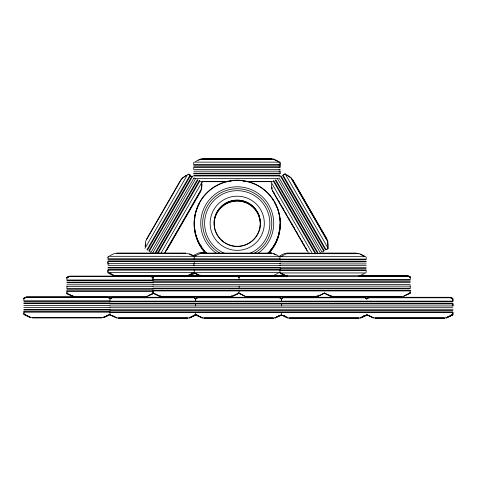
<?xml version="1.0" encoding="UTF-8"?>
<svg xmlns="http://www.w3.org/2000/svg" width="477" height="477" viewBox="0 0 477 477"><rect width="100%" height="100%" fill="white"/><g stroke="black" fill="none" stroke-linecap="round" stroke-linejoin="round"><path stroke-width="0.72" d="M145.145 246.692L145.551 241.44L182.029 178.267L186.37 175.286M145.586 245.923L145.747 243.974M201.646 184.104L201.24 189.357L164.768 252.536M202.033 183.985L201.628 189.238L165.149 252.416M23.85 298.888L23.868 298.232M66.923 277.441L66.905 279.999L153.099 279.999L153.028 277.781L151.239 276.875M66.905 278.097L67.06 277.161L68.766 276.386M107.85 257.491L108.118 256.942M152.831 277.22L152.932 279.546L410.244 279.546L410.226 276.994M153.081 293.456L153.099 293.128L159.551 296.175L160.791 296.175M410.226 293.003L410.244 292.347M452.751 313.938L452.482 314.975L446.132 317.926M23.868 298.727L24.118 298.179L25.71 297.505M66.923 277.936L66.977 277.62M153.028 277.292L153.099 277.769L153.093 277.203M153.081 293.128L152.831 293.51M195.457 298.745L197.299 297.684M195.457 298.912L197.299 297.851M281.013 298.912L282.855 297.851M366.569 298.912L366.819 298.363L368.411 297.684M366.569 299.073L368.411 298.012M410.226 292.514L409.976 293.063M452.733 314.104L452.482 314.486M452.733 314.265L452.482 314.814L446.132 317.76M146.26 239.615L180.801 179.787M181.695 179.394L182.411 178.148L186.757 175.166M144.93 248.41L187.753 174.242M146.916 249.865L190.007 175.232L188.361 174.284M189.822 176.096L190.395 175.113L188.439 174.069M147.465 250.181L190.556 175.548M190.371 176.412L190.943 175.435M148.782 250.944L191.873 176.311M191.688 177.176L192.255 176.192M192.422 176.627L149.331 251.26L151.084 252.273L194.175 177.641M152.622 253.156L195.707 178.523M154.643 253.71L197.46 179.537M155.538 253.418L198.009 179.853M157.112 253.728L199.326 180.616M199.142 181.481L199.714 180.497M158 253.466L199.875 180.932M160.666 253.734L201.86 182.387M201.401 183.734L202.248 182.268M166.378 250.89L200.918 191.062M23.922 298.244L25.71 297.338M23.922 298.572L25.71 297.666M66.977 277.453L68.766 276.547M66.977 277.781L68.766 276.714M109.954 298.59L111.743 297.684M410.244 290.94L152.932 290.94L152.831 293.349M153.028 293.444L151.239 294.351M196.005 314.582L189.464 317.926M238.566 277.334L240.354 276.427M324.616 293.158L318.076 296.336L245.106 296.336L238.566 293.158M366.622 298.757L368.411 297.851M410.172 292.991L405.432 295.287M452.679 314.421L450.89 315.327M67.06 277.65L68.766 276.875M195.594 298.298L197.299 297.523M195.922 314.552L194.217 315.327M195.922 314.713L189.464 317.76M196.321 314.88L189.864 317.926L116.495 317.926L110.151 314.975L109.883 314.426M238.977 293.122L232.514 296.175L231.273 296.175M281.15 298.298L282.855 297.523M281.15 298.787L282.855 298.012M324.533 293.122L322.828 293.898M366.712 298.298L368.411 297.523M367.034 314.88L360.576 317.926M284.626 174.039L282.98 174.987L326.071 249.62L327.711 248.672M283.368 174.868L285.013 173.92M322.291 251.91L324.044 250.896M326.453 249.501L328.098 248.553M198.498 160.081L200.304 159.193L273.255 159.193L278.008 161.464M110.276 298.137L109.889 298.113M103.431 317.247L105.238 316.364M103.431 317.414L105.238 316.525M103.431 317.575L109.782 314.629L110.044 312.185L23.85 312.185M147.685 296.032L145.241 296.622M110.181 314.629L103.831 317.575L30.462 317.575L24.118 314.629L23.85 311.69M238.756 276.934L240.354 276.261M233.116 295.716L234.32 295.126M189.464 317.599L190.669 317.008M281.263 298.363L282.855 297.684M318.672 295.716L319.876 295.126M275.02 317.76L280.75 315.082M275.02 317.926L281.37 314.975L281.633 312.53M403.631 296.175L404.83 295.585M360.576 317.599L361.781 317.008M360.576 317.76L366.306 315.082M446.132 317.599L447.337 317.008M195.552 161.464L200.692 159.074L273.637 159.074L278.395 161.345M109.919 255.636L114.677 253.365L187.622 253.365M194.026 255.153L198.778 252.876L206.285 252.876M195.6 255.678L200.352 253.4L273.303 253.4L278.055 255.678M192.374 273.273L187.622 275.545L114.677 275.545L109.919 273.273M189.22 275.295L192.165 273.905M191.414 275.128L194.36 273.738M148.878 295.299L150.649 294.464M148.287 295.74L150.649 294.631M106.413 315.81L108.184 314.975M105.828 316.251L108.184 315.142M280.047 255.63L284.799 253.359L358.34 253.376M281.853 255.976L286.605 253.704L359.557 253.704L364.309 255.976M278.055 273.315L273.303 275.587L200.352 275.587M234.911 294.846L238.733 293.122M191.271 316.71L193.036 315.881M361.363 275.002L364.309 273.619M322.237 294.178L318.076 296.175L316.829 296.175M276.827 316.71L279.182 315.601M406.022 294.846L409.85 293.122M362.973 316.269L364.738 315.44M362.383 316.71L364.738 315.601M447.939 316.71L449.71 315.881M25.71 297.177L23.922 298.083L23.85 300.79L110.044 300.79L109.972 298.083M111.743 297.851L109.901 298.912L111.743 298.012M151.239 294.19L152.706 293.576M108.673 314.939L109.65 314.528M197.299 298.012L195.51 298.918L195.439 301.136M194.217 315.16L195.683 314.552M322.828 293.737L324.294 293.122M281.639 315.041L275.42 317.926L202.051 317.926L195.707 314.975L195.439 312.53M367.195 315.041L360.976 317.926L287.613 317.926L281.15 314.88M450.89 315.16L452.351 314.552M202.624 158.775L271.705 158.775M202.242 158.889L271.318 158.889M278.759 162.025L279.987 162.025M193.96 162.144L279.6 162.144M279.021 164.47L280.255 164.47L280.255 162.574M279.021 165.102L280.255 165.102L280.255 166.622M193.692 165.221L279.868 165.221M193.692 166.741L279.868 166.741M279.021 167.254L280.255 167.254M279.868 167.373L193.692 167.373L193.692 169.401L279.868 169.401M279.021 169.281L280.255 169.281M279.021 171.052L280.255 171.052L280.255 173.079L279.021 173.079M193.692 171.171L279.868 171.171M193.692 173.199L279.868 173.199M279.021 173.711L280.255 173.711M193.692 173.831L279.868 173.831M193.692 175.351L279.868 175.351M279.021 175.864L280.255 175.864M193.692 175.983L279.868 175.983M193.96 178.428L278.377 178.428M200.304 181.379L230.993 181.379M243.342 181.379L273.255 181.379M202.624 181.558L225.454 181.558M248.875 181.558L270.715 181.558M202.242 181.677L227.141 181.677M247.11 181.677L271.318 181.677M200.716 252.577L206.314 252.577M268.432 252.577L269.797 252.577M267.919 252.876L271.729 252.876M116.609 253.06L185.69 253.06M202.284 253.102L271.365 253.102M286.737 253.054L310.157 253.078M319.936 253.054L356.402 253.078M188.165 253.83L189.607 253.83L193.179 255.547M192.434 255.827L196.053 255.827M108.327 256.31L279.647 256.352M278.455 256.304L282.074 256.304M363.462 256.328L364.684 256.328M280.261 256.656L365.901 256.656M279.916 258.796L108.058 258.761L108.058 256.859M107.85 259.387L194.24 259.393M279.278 259.387L280.404 259.387M193.74 259.428L279.916 259.428M279.993 259.732L366.169 259.732M108.058 260.907L280.404 260.907M279.993 261.253L366.169 261.253M107.85 261.539L280.404 261.539M279.993 261.885L366.169 261.885M279.278 263.56L280.404 263.56M193.74 263.608L279.916 263.608M279.993 263.912L366.169 263.912M108.989 264.198L107.85 264.198L107.85 262.171M193.263 264.854L194.383 264.854M108.058 265.343L194.24 265.343M279.278 265.337L280.404 265.337M193.74 265.379L279.916 265.379M279.993 265.683L366.169 265.683M108.058 267.364L280.404 267.358M279.993 267.71L366.169 267.71M107.85 267.996L280.404 267.996M279.993 268.342L366.169 268.342M108.058 269.517L194.24 269.517M279.278 269.511L280.404 269.511M193.74 269.559L279.916 269.559M279.993 269.863L366.169 269.863M107.85 270.149L280.404 270.149M279.993 270.495L366.169 270.495L366.169 272.397M108.327 272.6L279.647 272.641M279.015 272.594L280.142 272.594M280.261 272.939L365.901 272.939M108.118 273.232L111.093 273.232M191.182 273.232L193.763 273.232M200.221 275.062L198.778 275.062L194.026 272.79M287.518 275.539L284.799 275.539L280.047 273.267M190.406 275.7L199.547 275.7M273.154 275.7L285.103 275.7M360.117 275.7L407.889 275.7M116.609 275.849L185.69 275.849M187.598 275.867L407.889 275.867M155.293 276.028L236.777 276.028M240.849 276.028L287.214 276.028M358.71 276.028L407.889 276.028M69.26 276.153L114.218 276.153M236.777 276.195L114.462 276.177L109.71 273.905M240.849 276.195L407.889 276.195M69.26 276.314L116.328 276.314M69.26 276.481L154.643 276.481M69.26 276.642L150.744 276.642M152.932 280.178L410.244 280.178M66.905 280.631L153.099 280.631M152.932 281.698L410.244 281.698M66.905 282.151L153.099 282.151M152.932 282.33L410.244 282.33M66.905 282.783L153.099 282.783M152.932 284.358L410.244 284.358M66.905 284.811L153.099 284.811M152.932 286.128L410.244 286.128M66.905 286.582L153.099 286.582M152.932 288.156L410.244 288.156L410.244 285.64M153.099 288.609L66.905 288.609L66.905 286.093M152.932 288.788L410.244 288.788M66.905 289.241L153.099 289.241M152.932 290.308L410.244 290.308M66.905 290.761L153.099 290.761M66.905 291.393L153.099 291.393L153.099 293.289L152.831 293.838L146.487 296.789L73.518 296.789L67.168 293.838L66.905 290.898M159.551 296.008L160.791 296.008M231.273 296.008L232.514 296.008M316.829 296.008L318.076 296.008M330.662 296.008L331.909 296.008M331.909 296.175L330.662 296.175L326.501 294.178M74.758 296.461L73.518 296.461L71.711 295.573M145.241 296.461L146.487 296.461M161.488 296.473L230.582 296.473M247.044 296.473L316.138 296.473M332.6 296.473L401.694 296.473M74.758 296.622L73.518 296.622L69.356 294.631M161.488 296.64L230.582 296.64M247.044 296.64L316.138 296.64M332.6 296.64L401.694 296.64M26.205 296.938L74.68 296.938M26.205 297.105L74.68 297.105M75.455 297.088L144.549 297.088M26.205 297.266L107.689 297.266M112.238 297.29L193.722 297.29M197.794 297.29L279.278 297.29M283.35 297.29L364.833 297.29M368.906 297.29L450.389 297.29M26.205 297.433L107.689 297.433M112.238 297.451L193.722 297.451M197.794 297.451L279.278 297.451M283.35 297.451L364.833 297.451M368.906 297.451L450.389 297.451M112.238 297.618L193.722 297.618M197.794 297.618L279.278 297.618M283.35 297.618L364.833 297.618M368.906 297.618L450.389 297.618M112.238 297.779L193.722 297.779M197.794 297.779L279.278 297.779M283.35 297.779L364.833 297.779M368.906 297.779L450.389 297.779M109.883 301.136L453.15 301.136L452.995 298.787L450.89 297.851M23.85 301.422L110.044 301.422M109.883 301.768L452.751 301.768M23.85 302.943L110.044 302.943M109.883 303.289L452.751 303.289M23.85 303.575L110.044 303.575M109.883 303.921L452.751 303.921M23.85 305.596L110.044 305.596M109.883 305.948L453.15 305.948L453.15 303.921M23.85 307.373L110.044 307.373M109.883 307.719L452.751 307.719M23.85 309.394L110.044 309.394M109.883 309.746L453.15 309.746M23.85 310.032L110.044 310.032M109.883 310.378L452.751 310.378M23.85 311.547L110.044 311.547M109.883 311.898L452.751 311.898M109.883 312.53L452.751 312.53M32.4 317.718L101.494 317.718M32.4 317.879L101.899 317.879M118.433 318.064L187.527 318.064M203.989 318.064L273.082 318.064M289.545 318.064L358.638 318.064M375.101 318.064L444.194 318.064M118.433 318.225L187.926 318.225M203.989 318.225L273.488 318.225M289.545 318.225L359.044 318.225M375.101 318.225L444.6 318.225M408.384 275.933L410.089 276.708L410.244 277.65M408.384 276.1L410.172 277.006M408.384 276.261L409.976 276.934L410.226 277.483M408.384 276.427L410.172 277.334M450.89 297.523L452.59 298.298L452.751 299.24M450.89 297.684L452.679 298.59L452.751 301.136M450.89 298.012L452.679 298.918M365.328 297.523L367.034 298.298M365.328 297.684L367.034 298.459M365.328 297.851L367.171 298.912M365.328 298.012L367.034 298.787M324.443 293.122L325.91 293.737M325.91 293.898L324.205 293.122M367.35 315.041L368.816 315.655M237.272 276.261L239.06 277.167M237.272 276.427L239.06 277.334L239.132 279.546M279.772 297.523L281.478 298.298M279.772 297.684L281.37 298.363L281.615 298.912M279.772 297.851L281.561 298.757M279.772 298.012L281.561 298.918L281.633 301.136M238.888 293.122L240.354 293.737M240.354 293.898L238.649 293.122M281.794 315.041L283.26 315.655M194.217 297.523L195.922 298.298M194.217 297.684L195.808 298.363M194.217 297.851L196.059 298.912M194.217 298.012L195.922 298.787M153.332 293.122L157.154 294.846M195.832 314.552L197.299 315.16M197.299 315.327L195.594 314.552M108.589 297.666L110.181 298.34M108.184 297.666L110.026 298.727M67.299 293.576L68.766 294.19M68.766 294.351L66.977 293.444M110.682 315.041L112.143 315.655M24.732 314.57L30.462 317.247M24.244 314.528L26.11 315.303M360.141 254.265L363.092 255.654M273.536 253.764L275.897 254.873M326.501 294.011L328.271 294.846M281.853 273.619L284.805 275.002M281.227 273.565L284.787 275.265M369.001 315.601L371.362 316.71M368.411 315.488L373.169 317.76M189.429 254.247L192.374 255.636M240.945 294.011L242.71 294.846M240.945 294.178L243.3 295.287M195.6 273.315L198.545 274.704M194.849 273.291L197.794 274.674M283.445 315.44L285.216 316.269M283.445 315.601L285.806 316.71M282.855 315.488L288.013 317.926M197.889 315.601L200.251 316.71M200.06 316.764L195.51 314.582M197.299 315.488L202.051 317.76M69.356 294.464L71.121 295.299M112.333 315.601L114.695 316.71M111.743 315.488L116.901 317.926M25.71 315.142L29.061 316.692M452.351 298.459L452.733 299.073M328.856 295.126L330.06 295.716M371.965 317.008L373.169 317.599M243.902 295.585L245.106 296.175M286.409 317.008L287.613 317.599M285.806 316.877L287.613 317.76M157.744 295.126L158.948 295.716M200.853 317.008L202.051 317.599M200.65 317.038L202.457 317.926M109.65 298.113L110.026 298.56M71.711 295.412L73.518 296.295M115.297 317.008L116.495 317.599M110.276 314.88L109.954 314.582M28.662 316.525L30.462 317.414M286.999 174.922L291.346 177.903L327.818 241.076L328.23 246.329M286.617 175.041L290.958 178.016L327.437 241.195L327.842 246.448M24.118 314.301L23.85 313.592M324.121 293.158L330.662 296.336L403.631 296.336L409.976 293.391L410.244 290.451M153.004 293.158L159.551 296.336L232.514 296.336L238.864 293.391L239.132 290.94M292.574 179.424L327.115 239.251M292.186 179.543L326.727 239.371M285.622 173.878L286.468 175.345M327.83 246.985L328.438 248.046M285.234 173.998L328.057 248.165M282.432 175.303L325.523 249.936M281.114 176.067L324.205 250.699M280.571 176.383L323.656 251.015M279.099 177.885L321.903 252.029M277.548 178.744L320.365 252.911M275.789 179.757L318.344 253.46M275.247 180.073L317.795 253.782M273.661 180.372L315.875 253.484M273.381 181.147L315.327 253.8M271.127 182.142L312.322 253.49M273.661 192.243L274.645 193.942M279.045 201.574L279.749 202.791M282.193 207.018L283.225 208.807M285.288 212.378L286.403 214.31M288.633 218.168L289.783 220.171M291.471 223.087L292.157 224.279M293.194 226.074L294.226 227.863M296.676 232.108L297.38 233.319M301.524 240.503L302.227 241.72M303.915 244.641L304.582 245.798M305.572 247.521L306.556 249.221M308.22 252.285L271.747 189.113L271.341 183.86M272.456 190.937L306.991 250.765M366.569 314.593L373.169 317.926L446.538 317.926L452.882 314.975L453.15 312.53M66.923 292.961L66.977 293.277M66.905 292.8L66.923 293.456M23.85 313.753L23.868 314.248M271.997 186.99L272.134 188.993M452.751 303.432L452.751 305.948M452.751 312.202L452.751 314.426M366.169 257.204L366.169 259.1L279.993 259.1L279.916 256.9M281.633 303.921L281.633 305.948M279.916 270.191L279.993 272.397M279.868 162.687L279.868 164.589L193.692 164.589L193.692 162.687M239.132 286.128L239.132 288.156M195.439 303.921L195.439 305.948M194.24 256.859L194.24 258.761M194.24 261.545L194.24 263.566L108.058 263.566L108.058 261.545M194.24 270.149L194.24 272.051M108.058 270.149L108.058 272.051M107.85 270.781L107.85 272.683M206.273 253.263A43.097 43.097 0 0 1 207.084 192.481A43.097 43.097 0 0 1 267.865 192.964A43.097 43.097 0 0 1 267.71 253.752M225.418 253.675A32.609 32.609 0 0 1 211.21 203.625A32.609 32.609 0 0 1 263.244 203.613A32.609 32.609 0 0 1 249.054 253.675M217.13 253.728A36.485 36.485 0 0 1 209.755 199.279A36.485 36.485 0 0 1 264.699 199.267A36.485 36.485 0 0 1 257.341 253.716M206.952 253.573A42.829 42.829 0 0 1 226.14 181.91A42.829 42.829 0 0 1 278.604 234.356A42.829 42.829 0 0 1 267.519 253.561M279.856 227.463A42.829 42.829 0 0 1 279.6 229.562M279.367 230.951A42.829 42.829 0 0 1 278.944 233.009M219.963 253.204A34.547 34.547 0 0 1 210.762 201.079A34.547 34.547 0 0 1 263.692 201.067A34.547 34.547 0 0 1 254.509 253.198M201.532 246.46A42.566 42.566 0 0 1 200.745 245.202M278.86 212.921A43.097 43.097 0 0 1 269.159 253.025M205.313 253.037A43.097 43.097 0 0 1 196.19 210.917M196.643 209.576A43.097 43.097 0 0 1 199.559 203.142M272.266 198.975A43.097 43.097 0 0 1 273.071 200.137M274.549 202.522A43.097 43.097 0 0 1 277.048 207.578M277.566 208.896A43.097 43.097 0 0 1 278.669 212.247M271.228 249.686A42.566 42.566 0 0 1 270.31 250.866M280.065 224.071A42.829 42.829 0 0 1 280.011 226.164M279.921 227.565A42.829 42.829 0 0 1 268.491 253.359M205.981 253.37A42.829 42.829 0 0 1 195.862 235.173M195.689 234.499A42.829 42.829 0 0 1 195.224 232.454M194.974 231.071A42.829 42.829 0 0 1 194.682 228.978M194.544 227.577A42.829 42.829 0 0 1 194.407 224.78M194.765 218.496A42.829 42.829 0 0 1 194.974 217.101M279.594 217.786A42.829 42.829 0 0 1 279.778 219.181M260.275 224.739A23.057 23.057 0 0 1 260.198 226.08M259.935 228.084A23.057 23.057 0 0 1 259.667 229.395M214.262 222.079A23.057 23.057 0 0 1 237.898 201.032A23.057 23.057 0 0 1 260.275 223.409M214.203 221.394A23.182 23.182 0 0 1 214.525 219.39M214.835 218.084A23.182 23.182 0 0 1 259.625 218.078M260.168 220.714A23.182 23.182 0 0 1 260.376 222.735M218.084 242.435A27.082 27.082 0 0 0 263.393 230.284A27.082 27.082 0 0 0 230.218 197.12A27.082 27.082 0 0 0 218.084 242.435M222.407 240.939A23.057 23.057 0 0 0 259.935 227.285A23.057 23.057 0 0 0 229.348 201.616A23.057 23.057 0 0 0 222.407 240.939M220.839 239.675A23.182 23.182 0 0 0 259.625 229.276A23.182 23.182 0 0 0 231.226 200.889A23.182 23.182 0 0 0 220.839 239.675"/></g></svg>
